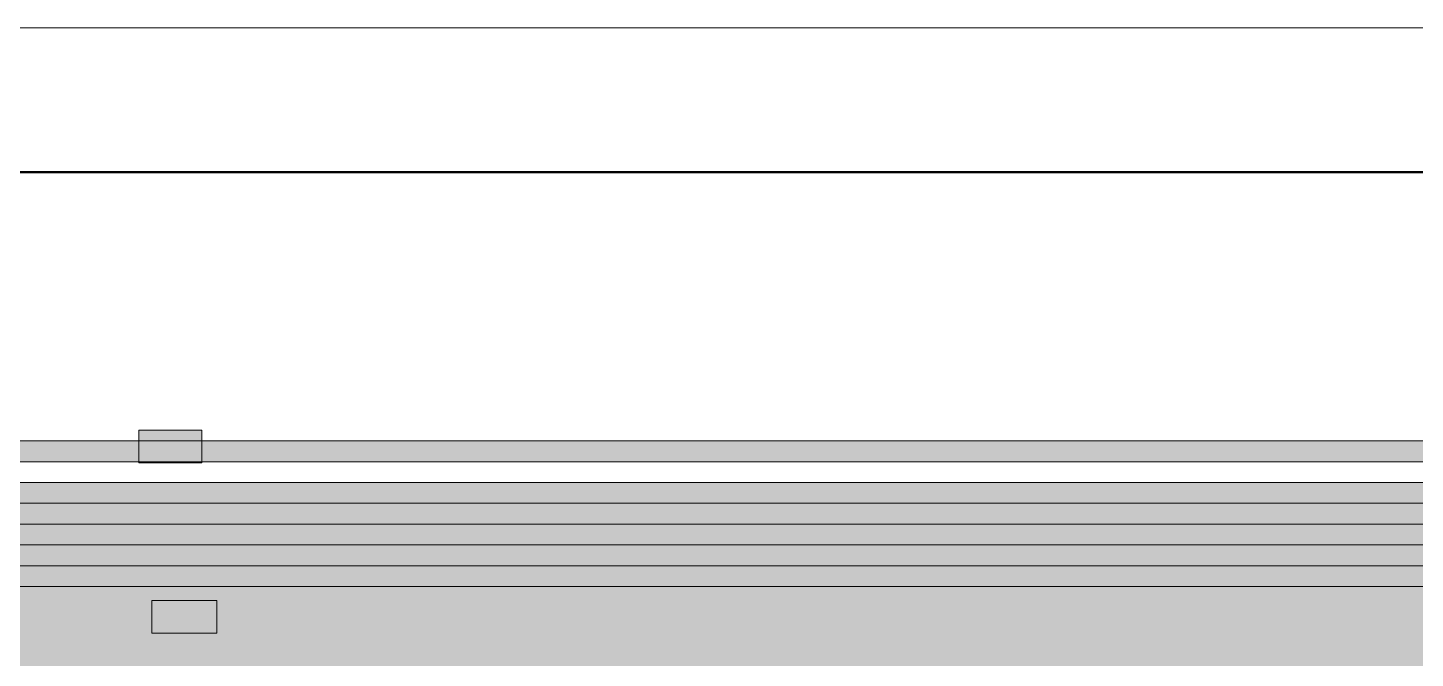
# Model space of a CAD drawing. Header units: millimetres. Extents: x 1499747 to 4230374, y -28481 to 441852.
# Drawn here: x 4110966 to 4120960, y 408763 to 413304 of the extents above; entities that cross this region are included whole.
import ezdxf
from ezdxf.enums import TextEntityAlignment as Align

# ---------------------------------------------------------------- set-up
doc = ezdxf.new("R2010")
doc.units = ezdxf.units.MM
doc.header["$MEASUREMENT"] = 0
doc.layers.add('Чертеж и Рисунок', color=7, linetype='Continuous')
doc.styles.add('СПДС', font='isocpeur.ttf', dxfattribs={"width": 0.9})

# ---------------------------------------------------------------- blocks, each defined once
blk = doc.blocks.new('*U32')
at = {"lineweight": 0}
blk.add_lwpolyline([(-415, -5), (5, -5), (5, 292), (-415, 292)], close=True, dxfattribs=at)
at = {"color": 0, "linetype": 'Continuous', "lineweight": 50}
blk.add_lwpolyline([(-395, 287), (0, 287), (0, 0), (-395, 0)], close=True, dxfattribs=at)
at = {"style": 'СПДС'}
for tag, p in [('ШИФР_ПРОЕКТА_ЛИСТ2', (-65, 7.5)), ('ЛИСТ_второй', (-5, 5))]:
    blk.add_attdef(tag, text='', height=2.5, dxfattribs=at).set_placement(p, align=Align.MIDDLE_CENTER)

msp = doc.modelspace()

# ---------------------------------------------------------------- hatches: boundary and pattern name
at = {"layer": 'Чертеж и Рисунок', "linetype": 'Continuous', "lineweight": 0, "true_color": 0xffffff}
for points in [[(4111766.01005, 410170.03706), (4112221.11075, 410170.03706), (4112221.11075, 410405.75742), (4111766.01005, 410405.75742)], [(4111860.1102, 408943.18518), (4112328.11091, 408943.18518), (4112328.11091, 409178.90554), (4111860.1102, 409178.90554)]]:
    msp.add_hatch(color=7, dxfattribs=at).paths.add_polyline_path(points)
at = {"layer": 'Чертеж и Рисунок', "linetype": 'Continuous', "lineweight": 0, "true_color": 0x2e2e2e}
for points in [[(4103762.66783, 410328.3873), (4103762.66783, 410178.38707), (4136236.34744, 410178.38707), (4136855.44839, 410328.3873)], [(4103762.66783, 410028.38684), (4103762.66783, 409878.38661), (4134998.14555, 409878.38661), (4135562.74641, 410015.17682), (4135617.24649, 410028.38684)], [(4103762.66783, 409578.38616), (4133759.94366, 409578.38616), (4134379.0446, 409728.38638), (4103762.66783, 409728.38638)], [(4103762.66783, 409428.38593), (4103762.66783, 409278.3857), (4103762.74783, 409278.3857), (4132463.94168, 409278.3857), (4132521.74176, 409278.3857), (4133140.84271, 409428.38593)], [(4103762.74783, 409278.3857), (4103762.74783, 408678.46478), (4132462.74167, 408678.46478), (4132462.74167, 409264.08568), (4132463.94168, 409264.37568), (4132463.94168, 409278.3857)]]:
    msp.add_hatch(color=250, dxfattribs=at).paths.add_polyline_path(points)
at = {"layer": 'Чертеж и Рисунок', "linetype": 'Continuous', "lineweight": 0, "true_color": 0x606060}
for points in [[(4104112.74836, 409728.38638), (4133962.74397, 409728.38638), (4133962.74397, 409878.38661), (4104112.74836, 409878.38661)], [(4104112.74836, 409578.38616), (4104112.74836, 409428.38593), (4133140.84271, 409428.38593), (4133759.94366, 409578.38616)]]:
    msp.add_hatch(color=251, dxfattribs=at).paths.add_polyline_path(points)

# ---------------------------------------------------------------- linework, layer by layer
at = {"layer": 'Чертеж и Рисунок', "color": 7, "linetype": 'Continuous', "lineweight": 5}
for points in [[(4111766.01005, 410170.03706), (4111766.01005, 410405.75742)], [(4111766.01005, 410405.75742), (4112221.11075, 410405.75742)], [(4112221.11075, 410405.75742), (4112221.11075, 410170.03706)], [(4136855.44839, 410328.3873), (4103762.66783, 410328.3873)], [(4136236.34744, 410178.38707), (4103762.66783, 410178.38707)], [(4112221.11075, 410170.03706), (4111766.01005, 410170.03706)], [(4135617.24649, 410028.38684), (4103762.66783, 410028.38684)], [(4134998.14555, 409878.38661), (4103762.66783, 409878.38661)], [(4134379.0446, 409728.38638), (4103762.66783, 409728.38638)], [(4133759.94366, 409578.38616), (4103762.66783, 409578.38616)], [(4133140.84271, 409428.38593), (4103762.66783, 409428.38593)], [(4103762.74783, 409278.3857), (4132463.94168, 409278.3857)], [(4111860.1102, 408943.18518), (4111860.1102, 409178.90554)], [(4111860.1102, 409178.90554), (4112328.11091, 409178.90554)], [(4112328.11091, 409178.90554), (4112328.11091, 408943.18518)], [(4112328.11091, 408943.18518), (4111860.1102, 408943.18518)]]:
    msp.add_lwpolyline(points, dxfattribs=at)

# ---------------------------------------------------------------- block references
at = {"lineweight": 0, "xscale": 207.8567760686079, "yscale": 207.8567760686079, "zscale": 207.8567760686079}
msp.add_blockref('*U32', (4178090.07684, 352609.64016), dxfattribs=at)

doc.saveas('drawing.dxf')
